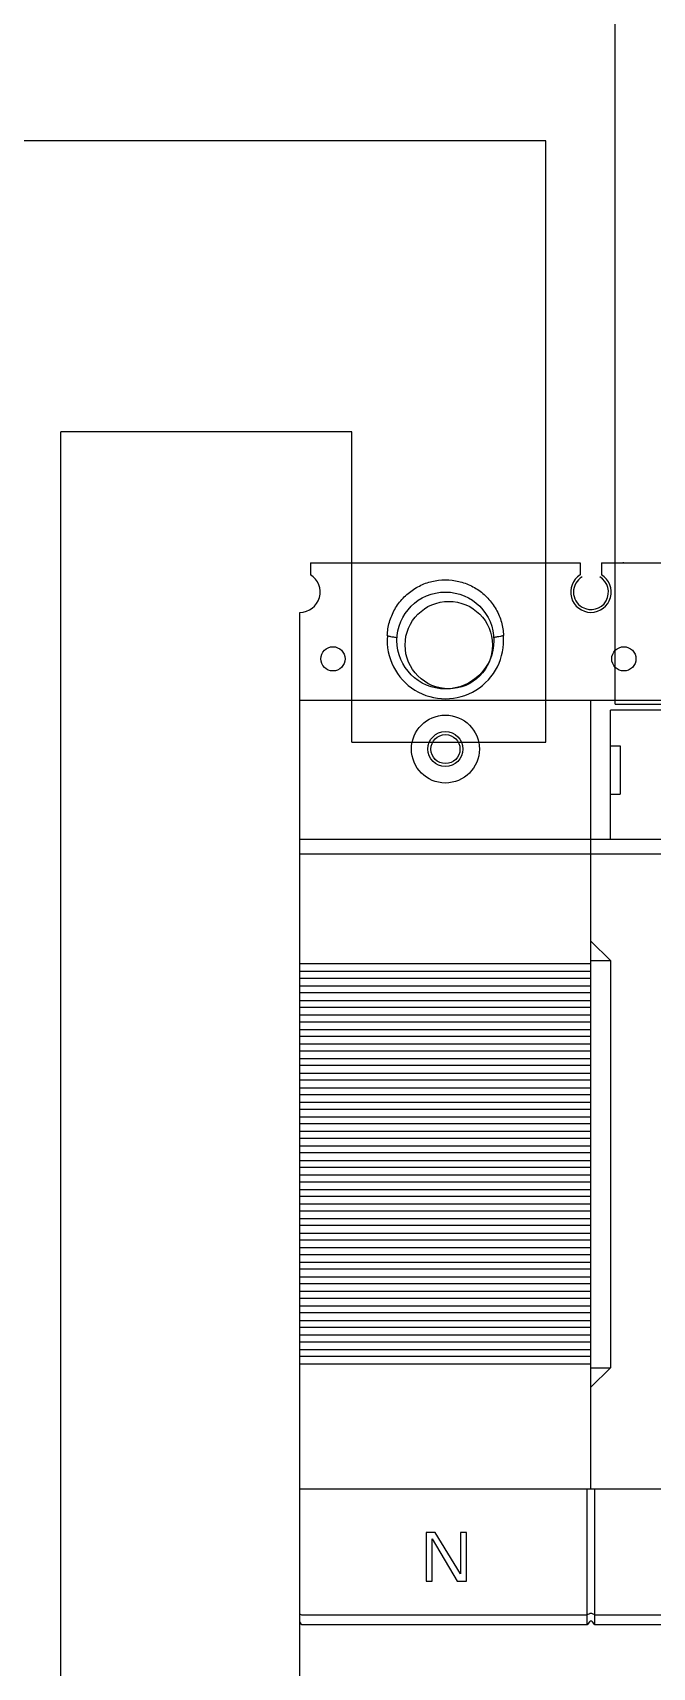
# Model space of a CAD drawing. Header units: feet. Extents: x 1 to 168002, y -59383 to 29717.
# Drawn here: x 109444 to 109862, y -16677 to -15573 of the extents above; entities that cross this region are included whole.
import ezdxf

# ---------------------------------------------------------------- set-up
doc = ezdxf.new("R2010")
doc.units = ezdxf.units.FT
doc.header["$LTSCALE"] = 50
doc.header["$MEASUREMENT"] = 0
doc.layers.get('0').update_dxf_attribs({"linetype": 'CONTINUOUS'})

msp = doc.modelspace()

# ---------------------------------------------------------------- linework, layer by layer
at = {"color": 1}
for q in [(109836.9, -15309.7, 0.1), (110000.6, -16026.5, 0.1)]:
    msp.add_line((109836.9, -16026.5, 0.1), q, dxfattribs=at)
for p, q in [((109790.1, -15646.4, 0.1), (109266.5, -15646.4, 0.1)), ((109790.1, -16052.2, 0.1), (109790.1, -15646.4, 0.1)), ((109462.9, -16988.2, 0.1), (109462.9, -15842.7, 0.1)), ((109659.2, -15842.7, 0.1), (109462.9, -15842.7, 0.1)), ((109659.2, -16052.2, 0.1), (109659.2, -15842.7, 0.1)), ((109659.2, -16052.2, 0.1), (109790.1, -16052.2, 0.1))]:
    msp.add_line(p, q)
at = {"color": 0, "linetype": 'Continuous'}
for p, q in [((109631.4, -15931.2, 0.1), (109631.4, -15939.2, 0.1)), ((109631.4, -15931.2, 0.1), (109813.4, -15931.2, 0.1)), ((109813.4, -15931.2, 0.1), (109813.4, -15939.2, 0.1)), ((109827.8, -15931.2, 0.1), (109827.8, -15939.2, 0.1)), ((109827.8, -15931.2, 0.1), (109842.2, -15931.2, 0.1)), ((109842.2, -15931.2, 0.1), (109842.2, -15931.5, 0.1)), ((109842.2, -15931.2, 0.1), (110009.7, -15931.2, 0.1)), ((109842.8, -15931.2, 0.1), (109842.2, -15931.2, 0.1)), ((109842.8, -15931.2, 0.1), (109842.8, -15931.5, 0.1)), ((109624.2, -16801.1, 0.1), (109624.2, -15964.6, 0.1)), ((109967.8, -16024.2, 0.1), (109624.2, -16024.2, 0.1)), ((109820.6, -16556.3, 0.1), (109820.6, -16024.2, 0.1)), ((109833.7, -16117.8, 0.1), (109833.7, -16030.7, 0.1)), ((109964.1, -16030.7, 0.1), (109833.7, -16030.7, 0.1)), ((109833.7, -16054.6, 0.1), (109840.2, -16054.6, 0.1)), ((109840.2, -16054.6, 0.1), (109840.2, -16087.3, 0.1)), ((109833.7, -16087.3, 0.1), (109840.2, -16087.3, 0.1)), ((109624.2, -16117.8, 0.1), (110409.7, -16117.8, 0.1)), ((109624.2, -16127.6, 0.1), (110409.7, -16127.6, 0.1)), ((109820.6, -16186.5, 0.1), (109833.7, -16199.6, 0.1)), ((109820.6, -16201.9, 0.1), (109624.2, -16201.9, 0.1)), ((109820.6, -16207.1, 0.1), (109624.2, -16207.1, 0.1)), ((109820.6, -16199.6, 0.1), (109833.7, -16199.6, 0.1)), ((109833.7, -16199.6, 0.1), (109833.7, -16474.5, 0.1)), ((109820.6, -16211.7, 0.1), (109624.2, -16211.7, 0.1)), ((109820.6, -16216.9, 0.1), (109624.2, -16216.9, 0.1)), ((109820.6, -16221.5, 0.1), (109624.2, -16221.5, 0.1)), ((109820.6, -16226.8, 0.1), (109624.2, -16226.8, 0.1)), ((109820.6, -16231.3, 0.1), (109624.2, -16231.3, 0.1)), ((109820.6, -16236.6, 0.1), (109624.2, -16236.6, 0.1)), ((109820.6, -16241.2, 0.1), (109624.2, -16241.2, 0.1)), ((109820.6, -16246.4, 0.1), (109624.2, -16246.4, 0.1)), ((109820.6, -16251, 0.1), (109624.2, -16251, 0.1)), ((109820.6, -16256.2, 0.1), (109624.2, -16256.2, 0.1)), ((109820.6, -16260.8, 0.1), (109624.2, -16260.8, 0.1)), ((109820.6, -16266, 0.1), (109624.2, -16266, 0.1)), ((109820.6, -16270.6, 0.1), (109624.2, -16270.6, 0.1)), ((109820.6, -16275.9, 0.1), (109624.2, -16275.9, 0.1)), ((109820.6, -16280.4, 0.1), (109624.2, -16280.4, 0.1)), ((109820.6, -16285.7, 0.1), (109624.2, -16285.7, 0.1)), ((109820.6, -16290.3, 0.1), (109624.2, -16290.3, 0.1)), ((109820.6, -16295.5, 0.1), (109624.2, -16295.5, 0.1)), ((109820.6, -16300.1, 0.1), (109624.2, -16300.1, 0.1)), ((109820.6, -16305.3, 0.1), (109624.2, -16305.3, 0.1)), ((109820.6, -16309.9, 0.1), (109624.2, -16309.9, 0.1)), ((109820.6, -16315.1, 0.1), (109624.2, -16315.1, 0.1)), ((109820.6, -16319.7, 0.1), (109624.2, -16319.7, 0.1)), ((109820.6, -16324.9, 0.1), (109624.2, -16324.9, 0.1)), ((109820.6, -16329.5, 0.1), (109624.2, -16329.5, 0.1)), ((109820.6, -16334.8, 0.1), (109624.2, -16334.8, 0.1)), ((109820.6, -16339.3, 0.1), (109624.2, -16339.3, 0.1)), ((109820.6, -16344.6, 0.1), (109624.2, -16344.6, 0.1)), ((109820.6, -16349.2, 0.1), (109624.2, -16349.2, 0.1)), ((109820.6, -16354.4, 0.1), (109624.2, -16354.4, 0.1)), ((109820.6, -16359, 0.1), (109624.2, -16359, 0.1)), ((109820.6, -16364.2, 0.1), (109624.2, -16364.2, 0.1)), ((109820.6, -16368.8, 0.1), (109624.2, -16368.8, 0.1)), ((109820.6, -16374, 0.1), (109624.2, -16374, 0.1)), ((109820.6, -16378.6, 0.1), (109624.2, -16378.6, 0.1)), ((109820.6, -16383.9, 0.1), (109624.2, -16383.9, 0.1)), ((109820.6, -16388.4, 0.1), (109624.2, -16388.4, 0.1)), ((109820.6, -16393.7, 0.1), (109624.2, -16393.7, 0.1)), ((109820.6, -16398.3, 0.1), (109624.2, -16398.3, 0.1)), ((109820.6, -16403.5, 0.1), (109624.2, -16403.5, 0.1)), ((109820.6, -16408.1, 0.1), (109624.2, -16408.1, 0.1)), ((109820.6, -16413.3, 0.1), (109624.2, -16413.3, 0.1)), ((109820.6, -16417.9, 0.1), (109624.2, -16417.9, 0.1)), ((109820.6, -16423.1, 0.1), (109624.2, -16423.1, 0.1)), ((109820.6, -16427.7, 0.1), (109624.2, -16427.7, 0.1)), ((109820.6, -16432.9, 0.1), (109624.2, -16432.9, 0.1)), ((109820.6, -16437.5, 0.1), (109624.2, -16437.5, 0.1)), ((109820.6, -16442.8, 0.1), (109624.2, -16442.8, 0.1)), ((109820.6, -16447.3, 0.1), (109624.2, -16447.3, 0.1)), ((109820.6, -16452.6, 0.1), (109624.2, -16452.6, 0.1)), ((109820.6, -16457.2, 0.1), (109624.2, -16457.2, 0.1)), ((109820.6, -16462.4, 0.1), (109624.2, -16462.4, 0.1)), ((109820.6, -16467, 0.1), (109624.2, -16467, 0.1)), ((109820.6, -16472.2, 0.1), (109624.2, -16472.2, 0.1)), ((109820.6, -16474.5, 0.1), (109833.7, -16474.5, 0.1)), ((109833.7, -16474.5, 0.1), (109820.6, -16487.6, 0.1)), ((109624.2, -16556.3, 0.1), (110409.7, -16556.3, 0.1)), ((109818, -16648, 0.1), (109818, -16556.3, 0.1)), ((109823.2, -16648, 0.1), (109823.2, -16556.3, 0.1)), ((109715.4, -16585.8, 0.1), (109709.3, -16585.8, 0.1)), ((109709.3, -16585.8, 0.1), (109709.3, -16618.5, 0.1)), ((109713.4, -16590, 0.1), (109730.4, -16618.5, 0.1)), ((109713.4, -16618.5, 0.1), (109713.4, -16590, 0.1)), ((109732.5, -16613.6, 0.1), (109715.4, -16585.8, 0.1)), ((109736.6, -16585.8, 0.1), (109732.5, -16585.8, 0.1)), ((109732.5, -16585.8, 0.1), (109732.5, -16613.6, 0.1)), ((109736.6, -16618.5, 0.1), (109736.6, -16585.8, 0.1)), ((109709.3, -16618.5, 0.1), (109713.4, -16618.5, 0.1)), ((109730.4, -16618.5, 0.1), (109736.6, -16618.5, 0.1)), ((109626.2, -16641.4, 0.1), (109818, -16641.4, 0.1)), ((109818, -16648, 0.1), (109626.2, -16648, 0.1)), ((109819.6, -16640.6, 0.1), (109818, -16641.4, 0.1)), ((109819.6, -16646, 0.1), (109818, -16648, 0.1)), ((109823.2, -16641.4, 0.1), (109821.6, -16640.6, 0.1)), ((109823.2, -16648, 0.1), (109821.6, -16646, 0.1)), ((109823.2, -16641.4, 0.1), (110088.9, -16641.4, 0.1)), ((110407.7, -16648, 0.1), (109823.2, -16648, 0.1))]:
    msp.add_line(p, q, dxfattribs=at)
for centre, radius in [((109722.4, -15983.6, 0.1), 32.7), ((109646.5, -15996, 0.1), 8.18), ((109842.8, -15996, 0.1), 8.18), ((109722.4, -16056.9, 0.1), 22.9), ((109722.4, -16056.9, 0.1), 11.8), ((109722.4, -16056.9, 0.1), 9.82)]:
    msp.add_circle(centre, radius, dxfattribs=at)
msp.add_circle((109724.7, -15986.7, 0.1), 29.5)
for centre, radius, start, end in [((109624.2, -15950.9, 0.1), 13.7, 270, 58.4119), ((109820.6, -15950.9, 0.1), 13.7, 121.5881, 58.4119), ((109722.4, -15983.6, 0.1), 39.3, 175.2198, 4.7802), ((109626.2, -16646, 0.1), 1.96, 180, 270), ((109820.6, -16646.9, 0.1), 1.31, 40, 140)]:
    msp.add_arc(centre, radius, start, end, dxfattribs=at)
at = {"color": 0, "ltscale": 0.5}
for start, end in [(120, 240), (240, 60)]:
    msp.add_arc((109820.6, -15950.9, 0.1), 11.8, start, end, dxfattribs=at)
at = {"color": 0, "linetype": 'Continuous'}
for points, start_tangent, end_tangent in [([(109683.2, -15980.3, 0.1), (109684.6, -15971.3, 0.1), (109688.2, -15962.6, 0.1), (109693.8, -15955, 0.1), (109700.9, -15949.1, 0.1), (109709, -15945, 0.1), (109717.8, -15942.9, 0.1), (109726.9, -15942.9, 0.1), (109735.7, -15945, 0.1), (109743.9, -15949, 0.1), (109751, -15955, 0.1), (109756.6, -15962.6, 0.1), (109760.2, -15971.3, 0.1), (109761.6, -15980.3, 0.1)], (0.038225, 0.999269), (0.038188, -0.999271)), ([(109683.3, -15980.3, 0.1), (109685.3, -15980.9, 0.1), (109687.4, -15981.2, 0.1), (109689.7, -15981.6, 0.1)], (0.992476, -0.122439), (0.986875, -0.161483)), ([(109761.5, -15980.3, 0.1), (109759.5, -15980.9, 0.1), (109757.4, -15981.2, 0.1), (109755.1, -15981.6, 0.1)], (-0.992474, -0.122452), (-0.986875, -0.161487)), ([(109624.2, -16640.6, 0.1), (109624.5, -16641, 0.1), (109625.2, -16641.3, 0.1), (109626.2, -16641.4, 0.1)], (0, -1), (1, 0)), ([(109821.6, -16640.6, 0.1), (109820.9, -16640.4, 0.1), (109820.2, -16640.4, 0.1), (109819.6, -16640.6, 0.1)], (-0.896697, 0.442646), (-0.896697, -0.442646))]:
    msp.add_spline(points, degree=3, dxfattribs=dict(at, start_tangent=start_tangent, end_tangent=end_tangent))

doc.saveas('drawing.dxf')
